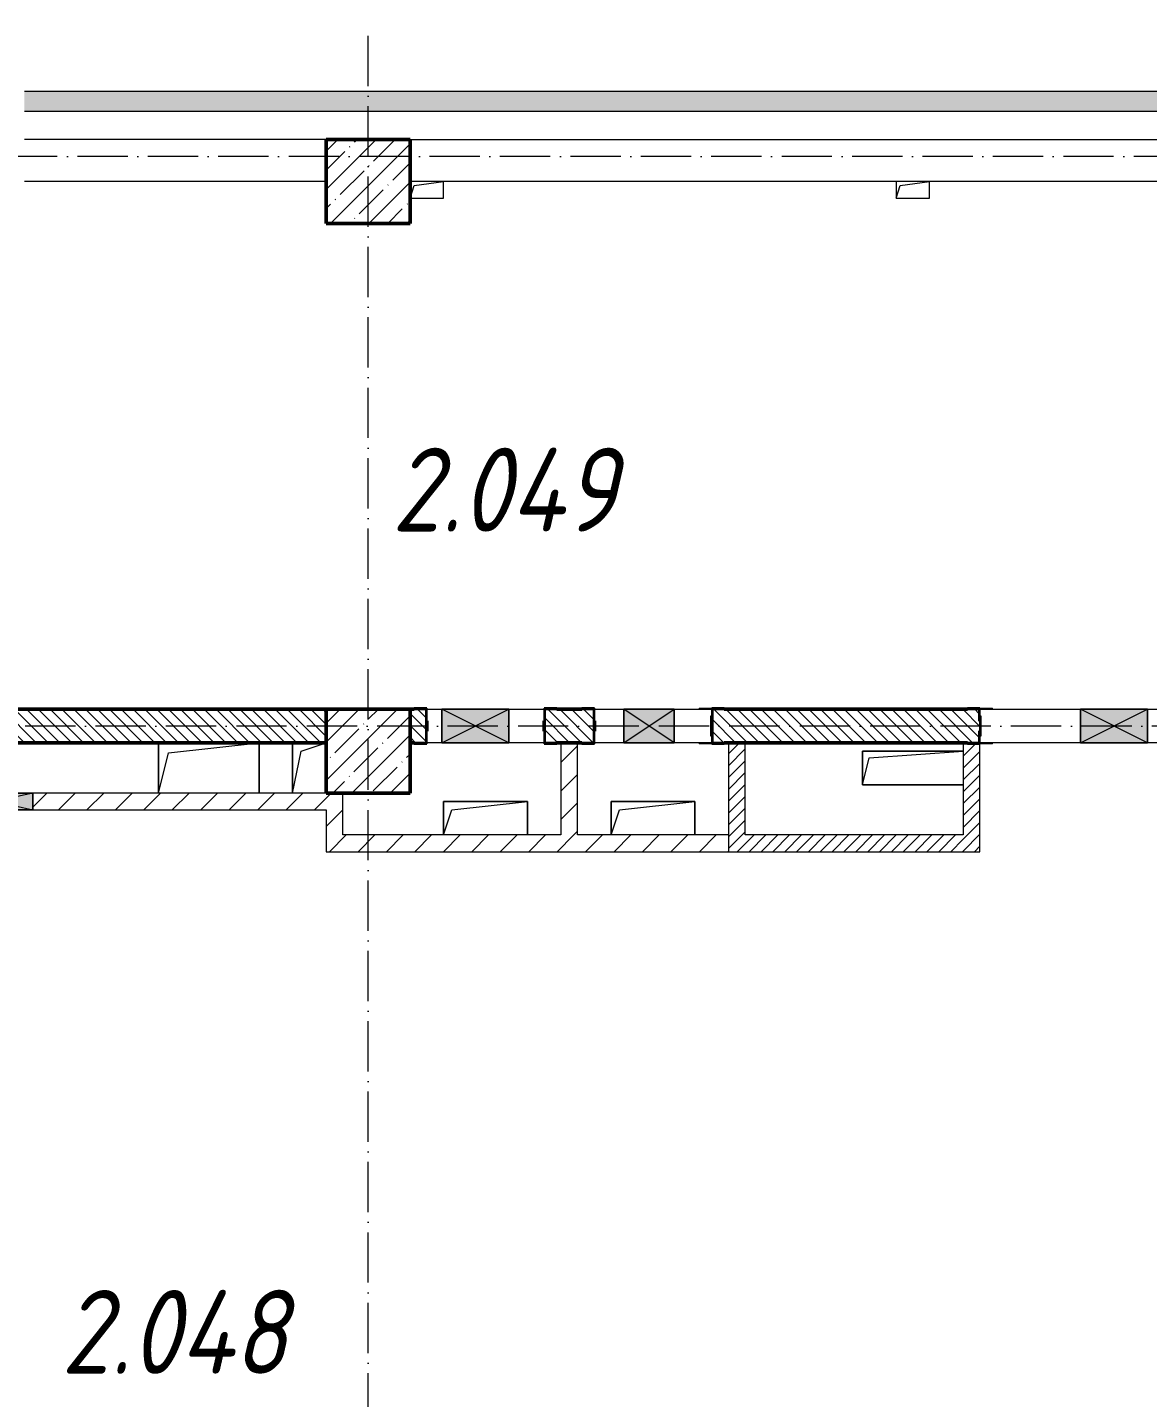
# Model space of a CAD drawing. Header units: millimetres. Extents: x 2294 to 908349, y -83289 to 219220.
# Drawn here: x 34580 to 41263, y 7998 to 16176 of the extents above; entities that cross this region are included whole.
import ezdxf

# ---------------------------------------------------------------- set-up
doc = ezdxf.new("R2010")
doc.units = ezdxf.units.MM
doc.linetypes.add('50_200_ШТРИХ_1Т_ш5_п1_п1_', pattern=[700, 500, -100, 0, -100])
for name, color, linetype, lineweight in [('A-DETL-GENF-OTLN', 7, 'Continuous', 9), ('A-FLOR-____-OTLN', 7, 'Continuous', 9), ('A-GENM-____-MCUT', 7, 'Continuous', 25), ('A-GENM-____-OTLN', 7, 'Continuous', 9), ('A-GENM-____-OTLN-1', 7, 'Continuous', 25), ('A-GLAZ-____-OTLN', 7, 'Continuous', 9), ('A-WALL-____-MCUT-2', 7, 'Continuous', 50), ('A-WALL-____-OTLN', 7, 'Continuous', 9), ('A-WALL-____-PATT-1', 7, 'Continuous', 9), ('A-WALL-FNSH-MCUT-1', 7, 'Continuous', 9), ('I-WALL-____-OTLN', 7, 'Continuous', 9), ('S-COLS-____-MCUT', 7, 'Continuous', 50), ('S-COLS-____-OTLN', 7, 'Continuous', 9), ('S-GRID-____-OTLN-1', 7, '50_200_ШТРИХ_1Т_ш5_п1_п1_', 9), ('Марки помещений', 7, 'Continuous', 9)]:
    doc.layers.add(name, color=color, linetype=linetype, lineweight=lineweight)
doc.layers.add('A-GLAZ-____-OTLN-1', color=7, linetype='Continuous', lineweight=9, true_color=0xc0c0c0)
doc.styles.add('ISOCPEUR_I_3', font='isocpeui.ttf', dxfattribs={"width": 0.85, "height": 2.2})
pattern_1 = [(135, (7562.787, 6025.276), (-35.35534, -35.35534), [])]
pattern_2 = [(45, (7562.79, 6025.28), (-84.8528, 84.8528), [])]
pattern_3 = [(45, (7562.787, 6025.276), (-35.35534, 35.35534), [])]

# ---------------------------------------------------------------- blocks, each defined once
blk = doc.blocks.new('BSC_Колонна _Прямоугольная - 500х500-V70-АР1_План отверстий 2 этажа в осях 1-64_А-ГГ')
at = {"layer": 'S-COLS-____-OTLN'}
h = blk.add_hatch(dxfattribs=at)
h.set_pattern_fill('FP_99', color=256, style=0, pattern_type=2)
h.set_pattern_definition([(45, (-29050, -5831.04), (-114.04925, 114.04925), []), (45, (-28935.95, -5831.04), (-114.04925, 114.04925), [201.613, -40.323, 3.353, -36.97])])
h.paths.add_polyline_path([(-250, -250), (250, -250), (250, 250), (-250, 250)], flags=0)
at = {"layer": 'S-COLS-____-MCUT'}
for p, q in [((250, 250), (-250, 250)), ((-250, 250), (-250, -250)), ((250, -250), (250, 250)), ((-250, -250), (250, -250))]:
    blk.add_line(p, q, dxfattribs=at)
blk = doc.blocks.new('Фахверк_СКБ_Уголок - 200_3960_зеркало-28268689-АР1_План отверстий 2 этажа в осях 1-64_А-ГГ')
at = {"layer": 'A-GENM-____-MCUT'}
for p, q in [((200, 156), (125, 156)), ((125, 156), (125, 81)), ((131, 81), (131, 150)), ((131, 150), (200, 150)), ((200, 150), (200, 156)), ((125, 81), (131, 81)), ((131, 19), (125, 19)), ((125, 19), (125, -56)), ((131, -50), (131, 19)), ((125, -56), (200, -56)), ((200, -50), (131, -50)), ((200, -56), (200, -50))]:
    blk.add_line(p, q, dxfattribs=at)
blk = doc.blocks.new('Фахверк_СКБ_Уголок - 200_3960-28268576-АР1_План отверстий 2 этажа в осях 1-64_А-ГГ')
at = {"layer": 'A-GENM-____-MCUT'}
for p, q in [((200, 156), (125, 156)), ((125, 156), (125, 81)), ((131, 81), (131, 150)), ((131, 150), (200, 150)), ((200, 150), (200, 156)), ((125, 81), (131, 81)), ((131, 19), (125, 19)), ((125, 19), (125, -56)), ((131, -50), (131, 19)), ((125, -56), (200, -56)), ((200, -50), (131, -50)), ((200, -56), (200, -50))]:
    blk.add_line(p, q, dxfattribs=at)
blk = doc.blocks.new('154_Стойка_СКБ_Уголок - СМ-2180_200-28268025-АР1_План отверстий 2 этажа в осях 1-64_А-ГГ')
at = {"layer": 'A-GENM-____-MCUT'}
for p, q in [((125, 156), (125, 81)), ((200, 156), (125, 156)), ((131, 81), (131, 150)), ((131, 150), (200, 150)), ((200, 150), (200, 156)), ((125, 81), (131, 81)), ((131, 19), (125, 19)), ((125, 19), (125, -56)), ((131, -50), (131, 19)), ((125, -56), (200, -56)), ((200, -50), (131, -50)), ((200, -56), (200, -50))]:
    blk.add_line(p, q, dxfattribs=at)
blk = doc.blocks.new('Стойка_Влож_Полоса боковая - Полоса-V142-АР1_План отверстий 2 этажа в осях 1-64_А-ГГ')
at = {"layer": 'A-GENM-____-OTLN'}
for p, q in [((-5, 60), (0, 60)), ((-5, -60), (-5, 60)), ((0, -60), (-5, -60))]:
    blk.add_line(p, q, dxfattribs=at)
blk = doc.blocks.new('Стойка_Влож_Уголок_Опорный - Уголок-28213941-АР1_План отверстий 2 этажа в осях 1-64_А-ГГ')
at = {"layer": 'A-GENM-____-OTLN'}
for p, q in [((-212, -6), (-212, 0)), ((0, 0), (0, -6)), ((-212, -75), (-212, -6)), ((-212, -6), (-206, -6)), ((-212, -75), (-206, -75)), ((-6, -6), (0, -6)), ((-6, -75), (0, -75)), ((0, -6), (0, -75))]:
    blk.add_line(p, q, dxfattribs=at)
blk = doc.blocks.new('154_Стойка_СКБ_Уголок - СМ-2480_200-28346303-АР1_План отверстий 2 этажа в осях 1-64_А-ГГ')
at = {"layer": 'A-GENM-____-MCUT'}
for p, q in [((125, 156), (125, 81)), ((200, 156), (125, 156)), ((131, 81), (131, 150)), ((131, 150), (200, 150)), ((200, 150), (200, 156)), ((125, 81), (131, 81)), ((131, 19), (125, 19)), ((125, 19), (125, -56)), ((131, -50), (131, 19)), ((125, -56), (200, -56)), ((200, -50), (131, -50)), ((200, -56), (200, -50))]:
    blk.add_line(p, q, dxfattribs=at)
blk = doc.blocks.new('Стойка_Влож_Полоса боковая - Полоса-28213942-АР1_План отверстий 2 этажа в осях 1-64_А-ГГ')
at = {"layer": 'A-GENM-____-OTLN'}
for p, q in [((-5, 60), (0, 60)), ((-5, -60), (-5, 60)), ((0, 31), (0, -31)), ((0, -60), (-5, -60))]:
    blk.add_line(p, q, dxfattribs=at)
blk = doc.blocks.new('AR_Отверстие прямоугольное _в плите_ - AR_Отверстие прямоугольное _в плите_-V147-АР1_План отверстий 2 этажа в осях 1-64_А-ГГ')
at = {"layer": 'A-GENM-____-OTLN'}
for p, q in [((250, 100), (-250, 100)), ((-250, 100), (-250, -100)), ((-200, 50), (250, 100)), ((250, -100), (250, 100)), ((-250, -100), (-200, 50))]:
    blk.add_line(p, q, dxfattribs=at)
blk = doc.blocks.new('AR_Отверстие прямоугольное _в плите_ - AR_Отверстие прямоугольное _в плите_-V157-АР1_План отверстий 2 этажа в осях 1-64_А-ГГ')
at = {"layer": 'A-GENM-____-OTLN'}
for p, q in [((300, 100), (-300, 100)), ((-300, 100), (-300, -100)), ((-260, 60), (300, 100)), ((-300, -100), (-260, 60)), ((-300, -100), (300, -100))]:
    blk.add_line(p, q, dxfattribs=at)
blk = doc.blocks.new('AR_Отверстие прямоугольное _в плите_ - AR_Отверстие прямоугольное _в плите_-V166-АР1_План отверстий 2 этажа в осях 1-64_А-ГГ')
at = {"layer": 'A-GENM-____-OTLN'}
for p, q in [((-100, -50), (-75, 25)), ((-75, 25), (100, 50)), ((100, -50), (100, 50)), ((-100, -50), (100, -50))]:
    blk.add_line(p, q, dxfattribs=at)
blk = doc.blocks.new('AR_Отверстие прямоугольное _в плите_ - AR_Отверстие прямоугольное _в плите_-V171-АР1_План отверстий 2 этажа в осях 1-64_А-ГГ')
at = {"layer": 'A-GENM-____-OTLN'}
for p, q in [((-100, 50), (-100, -50)), ((-100, -50), (-75, 25)), ((-75, 25), (100, 50)), ((100, -50), (100, 50)), ((-100, -50), (100, -50))]:
    blk.add_line(p, q, dxfattribs=at)
blk = doc.blocks.new('AR_Отверстие прямоугольное _в плите_ - AR_Отверстие прямоугольное _в плите_-V178-АР1_План отверстий 2 этажа в осях 1-64_А-ГГ')
at = {"layer": 'A-GENM-____-OTLN'}
for p, q in [((-100, 150), (-100, -150)), ((-100, -150), (-50, 100)), ((-50, 100), (100, 150))]:
    blk.add_line(p, q, dxfattribs=at)
blk = doc.blocks.new('AR_Отверстие прямоугольное _в плите_ - AR_Отверстие прямоугольное _в плите_-V182-АР1_План отверстий 2 этажа в осях 1-64_А-ГГ')
at = {"layer": 'A-GENM-____-OTLN'}
for p, q in [((-300, 150), (-300, -150)), ((-300, -150), (-240, 90)), ((-240, 90), (300, 150)), ((300, -150), (300, 150))]:
    blk.add_line(p, q, dxfattribs=at)
blk = doc.blocks.new('Отлив_СКБ - Отлив витража_120_НВФ-31885513-АР1_План отверстий 2 этажа в осях 1-64_А-ГГ')
at = {"layer": 'A-GLAZ-____-OTLN-1'}
for points in [[(7800, 2), (7800, 120), (0, 120), (0, 2), (4800.7, 2)], [(7800, 0), (7800, 2), (0, 2), (0, 0), (4800.7, 0)]]:
    blk.add_hatch(color=256, dxfattribs=at).paths.add_polyline_path(points, flags=0)
at = {"layer": 'A-GLAZ-____-OTLN'}
for p, q in [((7800, 120), (0, 120)), ((0, 2), (7800, 2)), ((7800, 0), (0, 0))]:
    blk.add_line(p, q, dxfattribs=at)
blk = doc.blocks.new('AR_Отверстие прямоугольное _в стене_ - AR_Отверстие прямоугольное _в стене__ЭОМ-36402302-АР1_План отверстий 2 этажа в осях 1-64_А-ГГ')
at = {"layer": 'A-GLAZ-____-OTLN'}
blk.add_hatch(color=256, dxfattribs=at).paths.add_polyline_path([(200, 100), (-200, 100), (-200, -100), (200, -100)], flags=0)
at = {"layer": 'A-DETL-GENF-OTLN'}
for p, q in [((-200, -100), (-200, 100)), ((-200, 100), (200, 100)), ((200, 100), (-200, -100)), ((-200, 100), (200, -100)), ((200, 100), (-200, 100)), ((-200, 100), (-200, -100)), ((200, 100), (200, -100)), ((200, -100), (200, 100)), ((200, -100), (-200, -100)), ((-200, -100), (200, -100))]:
    blk.add_line(p, q, dxfattribs=at)
blk = doc.blocks.new('AR_Отверстие прямоугольное _в стене__БезПР - AR_Отверстие прямоугольное _в стене__БезПР-36392850-АР1_План отверстий 2 этажа в осях 1-64_А-ГГ')
at = {"layer": 'A-GLAZ-____-OTLN'}
blk.add_hatch(color=256, dxfattribs=at).paths.add_polyline_path([(150, 100), (-150, 100), (-150, -100), (150, -100), (150, 85.2)], flags=0)
at = {"layer": 'A-DETL-GENF-OTLN'}
for p, q in [((-150, -100), (-150, 100)), ((-150, 100), (150, 100)), ((150, 100), (-150, -100)), ((-150, 100), (150, -100)), ((150, 100), (-150, 100)), ((-150, 100), (-150, -100)), ((150, 100), (150, -100)), ((150, -100), (150, 100)), ((150, -100), (-150, -100)), ((-150, -100), (150, -100))]:
    blk.add_line(p, q, dxfattribs=at)
blk = doc.blocks.new('AR_Отверстие прямоугольное _в стене__БезПР - AR_Отверстие прямоугольное _в стене__БезПР-36428632-АР1_План отверстий 2 этажа в осях 1-64_А-ГГ')
at = {"layer": 'A-GLAZ-____-OTLN'}
blk.add_hatch(color=256, dxfattribs=at).paths.add_polyline_path([(-200, -100), (200, -100), (200, 100), (-200, 100)], flags=0)
at = {"layer": 'A-DETL-GENF-OTLN'}
for p, q in [((-200, -100), (-200, 100)), ((-200, 100), (200, 100)), ((200, 100), (-200, -100)), ((-200, 100), (200, -100)), ((200, 100), (-200, 100)), ((-200, 100), (-200, -100)), ((200, 100), (200, -100)), ((200, -100), (200, 100)), ((200, -100), (-200, -100)), ((-200, -100), (200, -100))]:
    blk.add_line(p, q, dxfattribs=at)
at = {"layer": 'A-GLAZ-____-OTLN'}
blk.add_line((200, 100), (-200, 100), dxfattribs=at)
blk = doc.blocks.new('AR_Отверстие прямоугольное _в стене__БезПР - AR_Отверстие прямоугольное _в стене__БезПР-36427692-АР1_План отверстий 2 этажа в осях 1-64_А-ГГ')
at = {"layer": 'A-GLAZ-____-OTLN'}
blk.add_hatch(color=256, dxfattribs=at).paths.add_polyline_path([(225, -50), (225, 50), (-225, 50), (-225, -50)], flags=0)
at = {"layer": 'A-DETL-GENF-OTLN'}
for p, q in [((-225, -50), (-225, 50)), ((-225, 50), (225, 50)), ((225, 50), (-225, -50)), ((-225, 50), (225, -50)), ((225, 50), (-225, 50)), ((-225, 50), (-225, -50)), ((225, 50), (225, -50)), ((225, -50), (225, 50)), ((225, -50), (-225, -50)), ((-225, -50), (225, -50))]:
    blk.add_line(p, q, dxfattribs=at)
at = {"layer": 'A-GLAZ-____-OTLN'}
blk.add_line((225, 50), (-225, 50), dxfattribs=at)
blk = doc.blocks.new('2floor')
at = {"layer": 'A-WALL-____-PATT-1'}
h = blk.add_hatch(dxfattribs=at)
h.set_pattern_fill('FP_6', color=256, style=0, pattern_type=2)
h.set_pattern_definition(pattern_1)
h.paths.add_polyline_path([(36362.8, 11906.3), (36362.8, 12106.3), (33862.8, 12106.3), (33862.8, 11906.3), (35828.5, 11906.3)], flags=0)
h = blk.add_hatch(dxfattribs=at)
h.set_pattern_fill('FP_6', color=256, style=0, pattern_type=2)
h.set_pattern_definition(pattern_1)
h.paths.add_polyline_path([(42037.8, 11906.3), (42362.8, 11906.3), (42362.8, 12106.3), (41968.8, 12106.3), (41968.8, 12037.3), (41962.8, 12037.3), (41962.8, 11975.3), (41968.8, 11975.3), (41968.8, 11906.3)], flags=0)
h.paths.add_polyline_path([(40187.8, 11906.3), (40256.8, 11906.3), (40256.8, 11975.3), (40262.8, 11975.3), (40262.8, 12037.3), (40256.8, 12037.3), (40256.8, 12106.3), (38668.8, 12106.3), (38668.8, 12037.3), (38662.8, 12037.3), (38662.8, 11975.3), (38668.8, 11975.3), (38668.8, 11906.3), (39363.5, 11906.3)], flags=0)
h.paths.add_polyline_path([(37668.8, 11906.3), (37956.8, 11906.3), (37956.8, 11975.3), (37962.8, 11975.3), (37962.8, 12037.3), (37956.8, 12037.3), (37956.8, 12106.3), (37668.8, 12106.3), (37668.8, 12037.3), (37662.8, 12037.3), (37662.8, 11975.3), (37668.8, 11975.3), (37668.8, 11910.3)], flags=0)
h.paths.add_polyline_path([(36862.8, 11906.3), (36956.8, 11906.3), (36956.8, 11975.3), (36962.8, 11975.3), (36962.8, 12037.3), (36956.8, 12037.3), (36956.8, 12106.3), (36862.8, 12106.3), (36862.8, 12000.3)], flags=0)
h = blk.add_hatch(dxfattribs=at)
h.set_pattern_fill('FP_4', color=256, style=0, pattern_type=2)
h.set_pattern_definition(pattern_2)
h.paths.add_polyline_path([(37862.8, 11356.3), (37862.8, 11906.3), (37762.8, 11906.3), (37762.8, 11356.3)], flags=0)
h = blk.add_hatch(dxfattribs=at)
h.set_pattern_fill('FP_5', color=256, style=0, pattern_type=2)
h.set_pattern_definition(pattern_3)
h.paths.add_polyline_path([(38862.8, 11256.3), (38862.8, 11906.3), (38762.8, 11906.3), (38762.8, 11256.3)], flags=0)
h = blk.add_hatch(dxfattribs=at)
h.set_pattern_fill('FP_5', color=256, style=0, pattern_type=2)
h.set_pattern_definition(pattern_3)
h.paths.add_polyline_path([(40262.8, 11256.3), (40261.7, 11900.3), (40187.8, 11900.3), (40187.8, 11906.3), (40162.8, 11906.3), (40162.8, 11256.3)], flags=0)
h = blk.add_hatch(dxfattribs=at)
h.set_pattern_fill('FP_4', color=256, style=0, pattern_type=2)
h.set_pattern_definition(pattern_2)
h.paths.add_polyline_path([(34162.8, 11506.3), (34162.8, 11606.3), (33362.8, 11606.3), (33362.8, 11506.3), (33862.8, 11506.3)], flags=0)
h.paths.add_polyline_path([(34612.8, 11506.3), (36462.8, 11506.3), (36462.8, 11606.3), (34612.8, 11606.3), (34612.8, 11564.7)], flags=0)
h = blk.add_hatch(dxfattribs=at)
h.set_pattern_fill('FP_4', color=256, style=0, pattern_type=2)
h.set_pattern_definition(pattern_2)
h.paths.add_polyline_path([(36462.8, 11356.3), (36462.8, 11506.3), (36362.8, 11506.3), (36362.8, 11356.3)], flags=0)
h = blk.add_hatch(dxfattribs=at)
h.set_pattern_fill('FP_4', color=256, style=0, pattern_type=2)
h.set_pattern_definition(pattern_2)
h.paths.add_polyline_path([(37596, 11256.3), (38762.8, 11256.3), (38762.8, 11356.3), (36362.8, 11356.3), (36362.8, 11256.3)], flags=0)
h = blk.add_hatch(dxfattribs=at)
h.set_pattern_fill('FP_5', color=256, style=0, pattern_type=2)
h.set_pattern_definition(pattern_3)
h.paths.add_polyline_path([(40162.8, 11256.3), (40162.8, 11356.3), (38862.8, 11356.3), (38862.8, 11256.3), (39363.5, 11256.3)], flags=0)
at = {"layer": 'S-COLS-____-OTLN'}
h = blk.add_hatch(dxfattribs=at)
h.set_pattern_fill('FP_25', color=256, style=0, pattern_type=2)
h.set_pattern_definition([(45, (7562.79, 6025.28), (-114.04925, 114.04925), []), (45, (7676.84, 6025.28), (-114.04925, 114.04925), [201.612, -40.322, 3.353, -36.97])])
h.paths.add_polyline_path([(36362.8, 15006.3), (36862.8, 15006.3), (36862.8, 15506.3), (36362.8, 15506.3)], flags=0)
at = {"layer": 'A-FLOR-____-OTLN'}
for p, q in [((35362.8, 11606.3), (35362.8, 11906.3)), ((35962.8, 11906.3), (35962.8, 11606.3)), ((36162.8, 11606.3), (36162.8, 11906.3)), ((39562.8, 11856.3), (40162.8, 11856.3)), ((39562.8, 11656.3), (39562.8, 11856.3)), ((40162.8, 11656.3), (39562.8, 11656.3)), ((37062.8, 11556.3), (37562.8, 11556.3)), ((37062.8, 11356.3), (37062.8, 11556.3)), ((37562.8, 11556.3), (37562.8, 11356.3)), ((38062.8, 11556.3), (38562.8, 11556.3)), ((38062.8, 11356.3), (38062.8, 11556.3)), ((38562.8, 11556.3), (38562.8, 11356.3))]:
    blk.add_line(p, q, dxfattribs=at)
at = {"layer": 'A-WALL-____-MCUT-2'}
for p, q in [((36362.8, 12106.3), (33862.8, 12106.3)), ((36887.8, 12106.3), (36862.8, 12106.3)), ((37887.8, 12106.3), (37737.8, 12106.3)), ((40187.8, 12106.3), (38737.8, 12106.3)), ((36962.8, 11975.3), (36962.8, 12037.3)), ((37662.8, 12037.3), (37662.8, 11975.3)), ((37962.8, 11975.3), (37962.8, 12037.3)), ((38662.8, 12037.3), (38662.8, 11975.3)), ((33862.8, 11906.3), (36362.8, 11906.3)), ((36862.8, 11906.3), (36887.8, 11906.3)), ((37737.8, 11906.3), (37887.8, 11906.3)), ((38737.8, 11906.3), (40187.8, 11906.3))]:
    blk.add_line(p, q, dxfattribs=at)
at = {"layer": 'A-WALL-____-OTLN'}
for p, q in [((36362.8, 15506.3), (34562.8, 15506.3)), ((36862.8, 15506.3), (36862.8, 15506.3)), ((36862.8, 15506.3), (42362.8, 15506.3)), ((36362.8, 15256.3), (34562.8, 15256.3)), ((42362.8, 15256.3), (36862.8, 15256.3))]:
    blk.add_line(p, q, dxfattribs=at)
at = {"layer": 'A-WALL-FNSH-MCUT-1'}
for p, q in [((37762.8, 11906.3), (37762.8, 11356.3)), ((37862.8, 11356.3), (37862.8, 11906.3)), ((38762.8, 11906.3), (38762.8, 11256.3)), ((38862.8, 11356.3), (38862.8, 11906.3)), ((40162.8, 11906.3), (40162.8, 11356.3)), ((40262.8, 11256.3), (40262.8, 11900.3)), ((36362.8, 11606.3), (34612.8, 11606.3)), ((36462.8, 11356.3), (36462.8, 11606.3)), ((34612.8, 11506.3), (36362.8, 11506.3)), ((36362.8, 11506.3), (36362.8, 11256.3)), ((37762.8, 11356.3), (36462.8, 11356.3)), ((38762.8, 11356.3), (37862.8, 11356.3)), ((40162.8, 11356.3), (38862.8, 11356.3)), ((36362.8, 11256.3), (40262.8, 11256.3))]:
    blk.add_line(p, q, dxfattribs=at)
at = {"layer": 'I-WALL-____-OTLN'}
for p, q in [((36962.8, 12106.3), (37052.8, 12106.3)), ((37452.8, 12106.3), (37662.8, 12106.3)), ((37962.8, 12106.3), (38137.8, 12106.3)), ((38437.8, 12106.3), (38662.8, 12106.3)), ((40262.8, 12106.3), (40862.8, 12106.3)), ((41262.8, 12106.3), (41962.8, 12106.3)), ((37052.8, 11906.3), (36962.8, 11906.3)), ((37662.8, 11906.3), (37452.8, 11906.3)), ((38137.8, 11906.3), (37962.8, 11906.3)), ((38662.8, 11906.3), (38437.8, 11906.3)), ((40862.8, 11906.3), (40262.8, 11906.3)), ((41962.8, 11906.3), (41262.8, 11906.3))]:
    blk.add_line(p, q, dxfattribs=at)
at = {"layer": 'S-COLS-____-MCUT'}
for p, q in [((36862.8, 15506.3), (36362.8, 15506.3)), ((36362.8, 15506.3), (36362.8, 15006.3)), ((36862.8, 15006.3), (36862.8, 15506.3)), ((36362.8, 15006.3), (36862.8, 15006.3))]:
    blk.add_line(p, q, dxfattribs=at)
at = {"layer": 'A-GENM-____-OTLN'}
for name, p in [('AR_Отверстие прямоугольное _в плите_ - AR_Отверстие прямоугольное _в плите_-V166-АР1_План отверстий 2 этажа в осях 1-64_А-ГГ', (36962.8, 15206.3)), ('AR_Отверстие прямоугольное _в плите_ - AR_Отверстие прямоугольное _в плите_-V171-АР1_План отверстий 2 этажа в осях 1-64_А-ГГ', (39862.8, 15206.3)), ('Стойка_Влож_Полоса боковая - Полоса-V142-АР1_План отверстий 2 этажа в осях 1-64_А-ГГ', (38662.8, 12006.3)), ('AR_Отверстие прямоугольное _в плите_ - AR_Отверстие прямоугольное _в плите_-V182-АР1_План отверстий 2 этажа в осях 1-64_А-ГГ', (35662.8, 11756.3)), ('AR_Отверстие прямоугольное _в плите_ - AR_Отверстие прямоугольное _в плите_-V178-АР1_План отверстий 2 этажа в осях 1-64_А-ГГ', (36262.8, 11756.3)), ('AR_Отверстие прямоугольное _в плите_ - AR_Отверстие прямоугольное _в плите_-V157-АР1_План отверстий 2 этажа в осях 1-64_А-ГГ', (39862.8, 11756.3)), ('AR_Отверстие прямоугольное _в плите_ - AR_Отверстие прямоугольное _в плите_-V147-АР1_План отверстий 2 этажа в осях 1-64_А-ГГ', (37312.8, 11456.3)), ('AR_Отверстие прямоугольное _в плите_ - AR_Отверстие прямоугольное _в плите_-V147-АР1_План отверстий 2 этажа в осях 1-64_А-ГГ', (38312.8, 11456.3))]:
    blk.add_blockref(name, p, dxfattribs=at)
for name, p, rotation in [('Стойка_Влож_Уголок_Опорный - Уголок-28213941-АР1_План отверстий 2 этажа в осях 1-64_А-ГГ', (38662.8, 11900.3), 269.9999999999995), ('Стойка_Влож_Уголок_Опорный - Уголок-28213941-АР1_План отверстий 2 этажа в осях 1-64_А-ГГ', (40262.8, 12112.3), 89.99999999999955), ('Стойка_Влож_Полоса боковая - Полоса-28213942-АР1_План отверстий 2 этажа в осях 1-64_А-ГГ', (40262.8, 12006.3), 180)]:
    blk.add_blockref(name, p, dxfattribs=dict(at, rotation=rotation))
at = {"layer": 'A-GENM-____-OTLN-1', "rotation": 180}
for name, p in [('Фахверк_СКБ_Уголок - 200_3960_зеркало-28268689-АР1_План отверстий 2 этажа в осях 1-64_А-ГГ', (37087.8, 12056.3)), ('Фахверк_СКБ_Уголок - 200_3960_зеркало-28268689-АР1_План отверстий 2 этажа в осях 1-64_А-ГГ', (38087.8, 12056.3)), ('154_Стойка_СКБ_Уголок - СМ-2480_200-28346303-АР1_План отверстий 2 этажа в осях 1-64_А-ГГ', (40387.8, 12056.3))]:
    blk.add_blockref(name, p, dxfattribs=at)
at = {"layer": 'A-GENM-____-OTLN-1'}
for name, p in [('Фахверк_СКБ_Уголок - 200_3960-28268576-АР1_План отверстий 2 этажа в осях 1-64_А-ГГ', (37537.8, 11956.3)), ('154_Стойка_СКБ_Уголок - СМ-2180_200-28268025-АР1_План отверстий 2 этажа в осях 1-64_А-ГГ', (38537.8, 11956.3))]:
    blk.add_blockref(name, p, dxfattribs=at)
at = {"layer": 'A-GLAZ-____-OTLN'}
for name, p in [('Отлив_СКБ - Отлив витража_120_НВФ-31885513-АР1_План отверстий 2 этажа в осях 1-64_А-ГГ', (34562.8, 15673.3)), ('AR_Отверстие прямоугольное _в стене__БезПР - AR_Отверстие прямоугольное _в стене__БезПР-36427692-АР1_План отверстий 2 этажа в осях 1-64_А-ГГ', (34387.8, 11556.3))]:
    blk.add_blockref(name, p, dxfattribs=at)
at = {"layer": 'A-GLAZ-____-OTLN', "rotation": 180}
for name, p in [('AR_Отверстие прямоугольное _в стене_ - AR_Отверстие прямоугольное _в стене__ЭОМ-36402302-АР1_План отверстий 2 этажа в осях 1-64_А-ГГ', (37252.8, 12006.3)), ('AR_Отверстие прямоугольное _в стене__БезПР - AR_Отверстие прямоугольное _в стене__БезПР-36392850-АР1_План отверстий 2 этажа в осях 1-64_А-ГГ', (38287.8, 12006.3)), ('AR_Отверстие прямоугольное _в стене__БезПР - AR_Отверстие прямоугольное _в стене__БезПР-36428632-АР1_План отверстий 2 этажа в осях 1-64_А-ГГ', (41062.8, 12006.3))]:
    blk.add_blockref(name, p, dxfattribs=at)
at = {"layer": 'S-COLS-____-OTLN'}
blk.add_blockref('BSC_Колонна _Прямоугольная - 500х500-V70-АР1_План отверстий 2 этажа в осях 1-64_А-ГГ', (36612.8, 11856.3), dxfattribs=at)
at = {"layer": 'Марки помещений', "char_height": 500, "width": 817.721, "attachment_point": 1, "style": 'ISOCPEUR_I_3'}
for s, insert in [('2.049', (36753.6, 13667.1)), ('2.048', (34781.6, 8640.4))]:
    blk.add_mtext(s, dxfattribs=dict(at, insert=insert))
blk = doc.blocks.new('3osi')
at = {"layer": 'S-GRID-____-OTLN-1', "color": 251, "ltscale": 0.6, "true_color": 0x636466}
for p, q in [((194633.5, 1542.7), (194633.5, 16175.8)), ((269657.9, 15406.3), (161153.7, 15406.3)), ((255902.3, 12006.3), (160914.7, 12006.3))]:
    blk.add_line(p, q, dxfattribs=at)

msp = doc.modelspace()

# ---------------------------------------------------------------- block references
for name, p in [('3osi', (-158020.7, 0)), ('2floor', (0, 0))]:
    msp.add_blockref(name, p)

doc.saveas('drawing.dxf')
